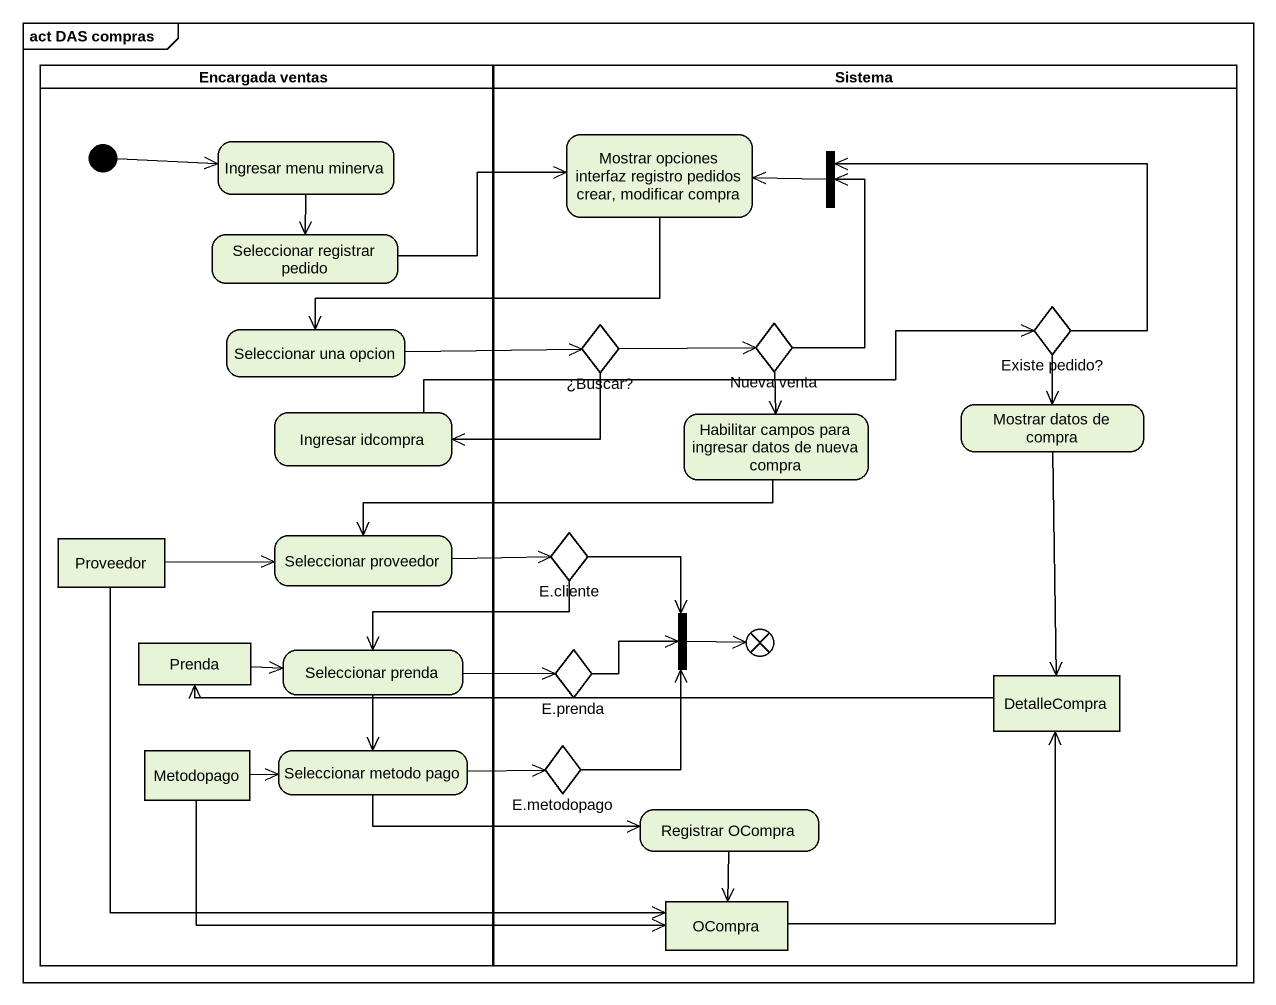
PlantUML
@startuml
mainframe act DAS compras
hide empty description
state "Encargada ventas" as Encargada_ventas <<partition>> {
  state "Ingresar menu minerva" as Ingresar_menu_minerva
  state "Seleccionar registrar pedido" as Seleccionar_registrar_pedido
  state "Seleccionar una opcion" as Seleccionar_una_opcion
  state "Ingresar idcompra" as Ingresar_idcompra
  state Proveedor <<object>>
  state "Seleccionar proveedor" as Seleccionar_proveedor
  state Prenda <<object>>
  state "Seleccionar prenda" as Seleccionar_prenda
  state Metodopago <<object>>
  state "Seleccionar metodo pago" as Seleccionar_metodo_pago
  [*] -right-> Ingresar_menu_minerva
}
state Sistema <<partition>> {
  state "Mostrar opciones interfaz registro pedidos crear, modificar compra" as Mostrar_opciones_interfaz
  state fork1 <<join>>
  state "¿Buscar?" as Buscar <<choice>>
  state "Nueva venta" as Nueva_venta <<choice>>
  state "Existe pedido?" as Existe_pedido <<choice>>
  state "Habilitar campos para ingresar datos de nueva compra" as Habilitar_campos_para
  state "Mostrar datos de compra" as Mostrar_datos_de_compra
  state "E.cliente" as E_cliente <<choice>>
  state "E.prenda" as E_prenda <<choice>>
  state fork2 <<join>>
  state flowfinal1 <<end>>
  state DetalleCompra <<object>>
  state "E.metodopago" as E_metodopago <<choice>>
  state "Registrar OCompra" as Registrar_OCompra
  state OCompra <<object>>
}
Ingresar_menu_minerva --> Seleccionar_registrar_pedido
Mostrar_opciones_interfaz -left-> Seleccionar_una_opcion
fork1 -left-> Mostrar_opciones_interfaz
Seleccionar_registrar_pedido -right-> Mostrar_opciones_interfaz
Seleccionar_una_opcion -right-> Buscar
Buscar -right-> Nueva_venta
Buscar -left-> Ingresar_idcompra
Nueva_venta -up-> fork1
Nueva_venta --> Habilitar_campos_para
Existe_pedido -up-> fork1
Existe_pedido --> Mostrar_datos_de_compra
Ingresar_idcompra -right-> Existe_pedido
Habilitar_campos_para -left-> Seleccionar_proveedor
Mostrar_datos_de_compra --> DetalleCompra
Proveedor -right-> Seleccionar_proveedor
Proveedor -right-> OCompra
Seleccionar_proveedor -right-> E_cliente
E_cliente -left-> Seleccionar_prenda
E_cliente --> fork2
Prenda -right-> Seleccionar_prenda
Seleccionar_prenda -right-> E_prenda
Seleccionar_prenda --> Seleccionar_metodo_pago
E_prenda -right-> fork2
fork2 -right-> flowfinal1
DetalleCompra -left-> Prenda
Metodopago -right-> Seleccionar_metodo_pago
Metodopago -right-> OCompra
Seleccionar_metodo_pago -right-> E_metodopago
Seleccionar_metodo_pago -right-> Registrar_OCompra
E_metodopago -up-> fork2
Registrar_OCompra --> OCompra
OCompra -up-> DetalleCompra
@enduml
